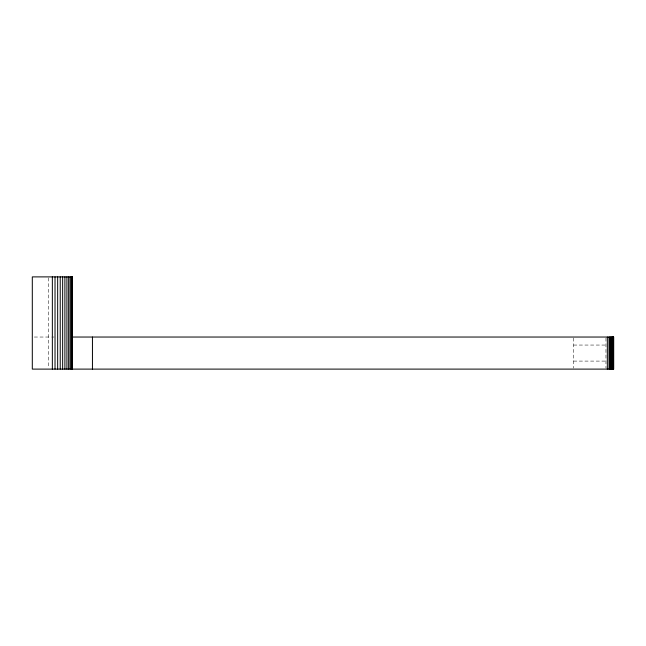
<?xml version="1.0" encoding="UTF-8"?>
<svg xmlns="http://www.w3.org/2000/svg" width="646" height="646" viewBox="0 0 646 646"><rect width="100%" height="100%" fill="white"/><g stroke="black" fill="none" stroke-linecap="round" stroke-linejoin="round"><path stroke-width="0.48" stroke-dasharray="3.23 2.42" d="M34.303 337.034L51.349 337.034M52.35 337.034L54.078 337.034M573.6 345.053L606.683 345.053M573.6 361.09L606.683 361.09M605.956 338.036L605.956 368.107M573.6 338.036L573.6 368.107M48.337 277.893L48.337 368.107"/><path stroke-width="0.97" d="M72.4 369.108L72.4 276.892L32.3 276.892L32.3 369.108L613.7 369.108L613.7 337.034L72.086 337.034M613.49 337.034L613.442 369.108M613.224 337.034L613.224 369.108M612.86 337.034L612.86 369.108M612.408 337.034L612.408 369.108M611.859 337.034L611.859 369.108M611.237 337.034L611.237 369.108M610.551 337.034L610.551 369.108M609.8 337.034L609.8 369.108M609.008 337.034L609.008 369.108M607.321 337.034L607.321 369.108M92.443 337.034L92.443 369.108M72.344 276.892L72.344 337.034M71.989 276.892L71.989 369.108M71.222 276.892L71.222 369.108M70.107 276.892L70.107 369.108M68.662 276.892L68.662 369.108M66.909 276.892L66.909 369.108M64.891 276.892L64.891 369.108M62.646 276.892L62.646 369.108M60.223 276.892L60.223 369.108M57.664 276.892L57.664 369.108M55.023 276.892L55.023 369.108M52.35 276.892L52.35 369.108"/></g></svg>
